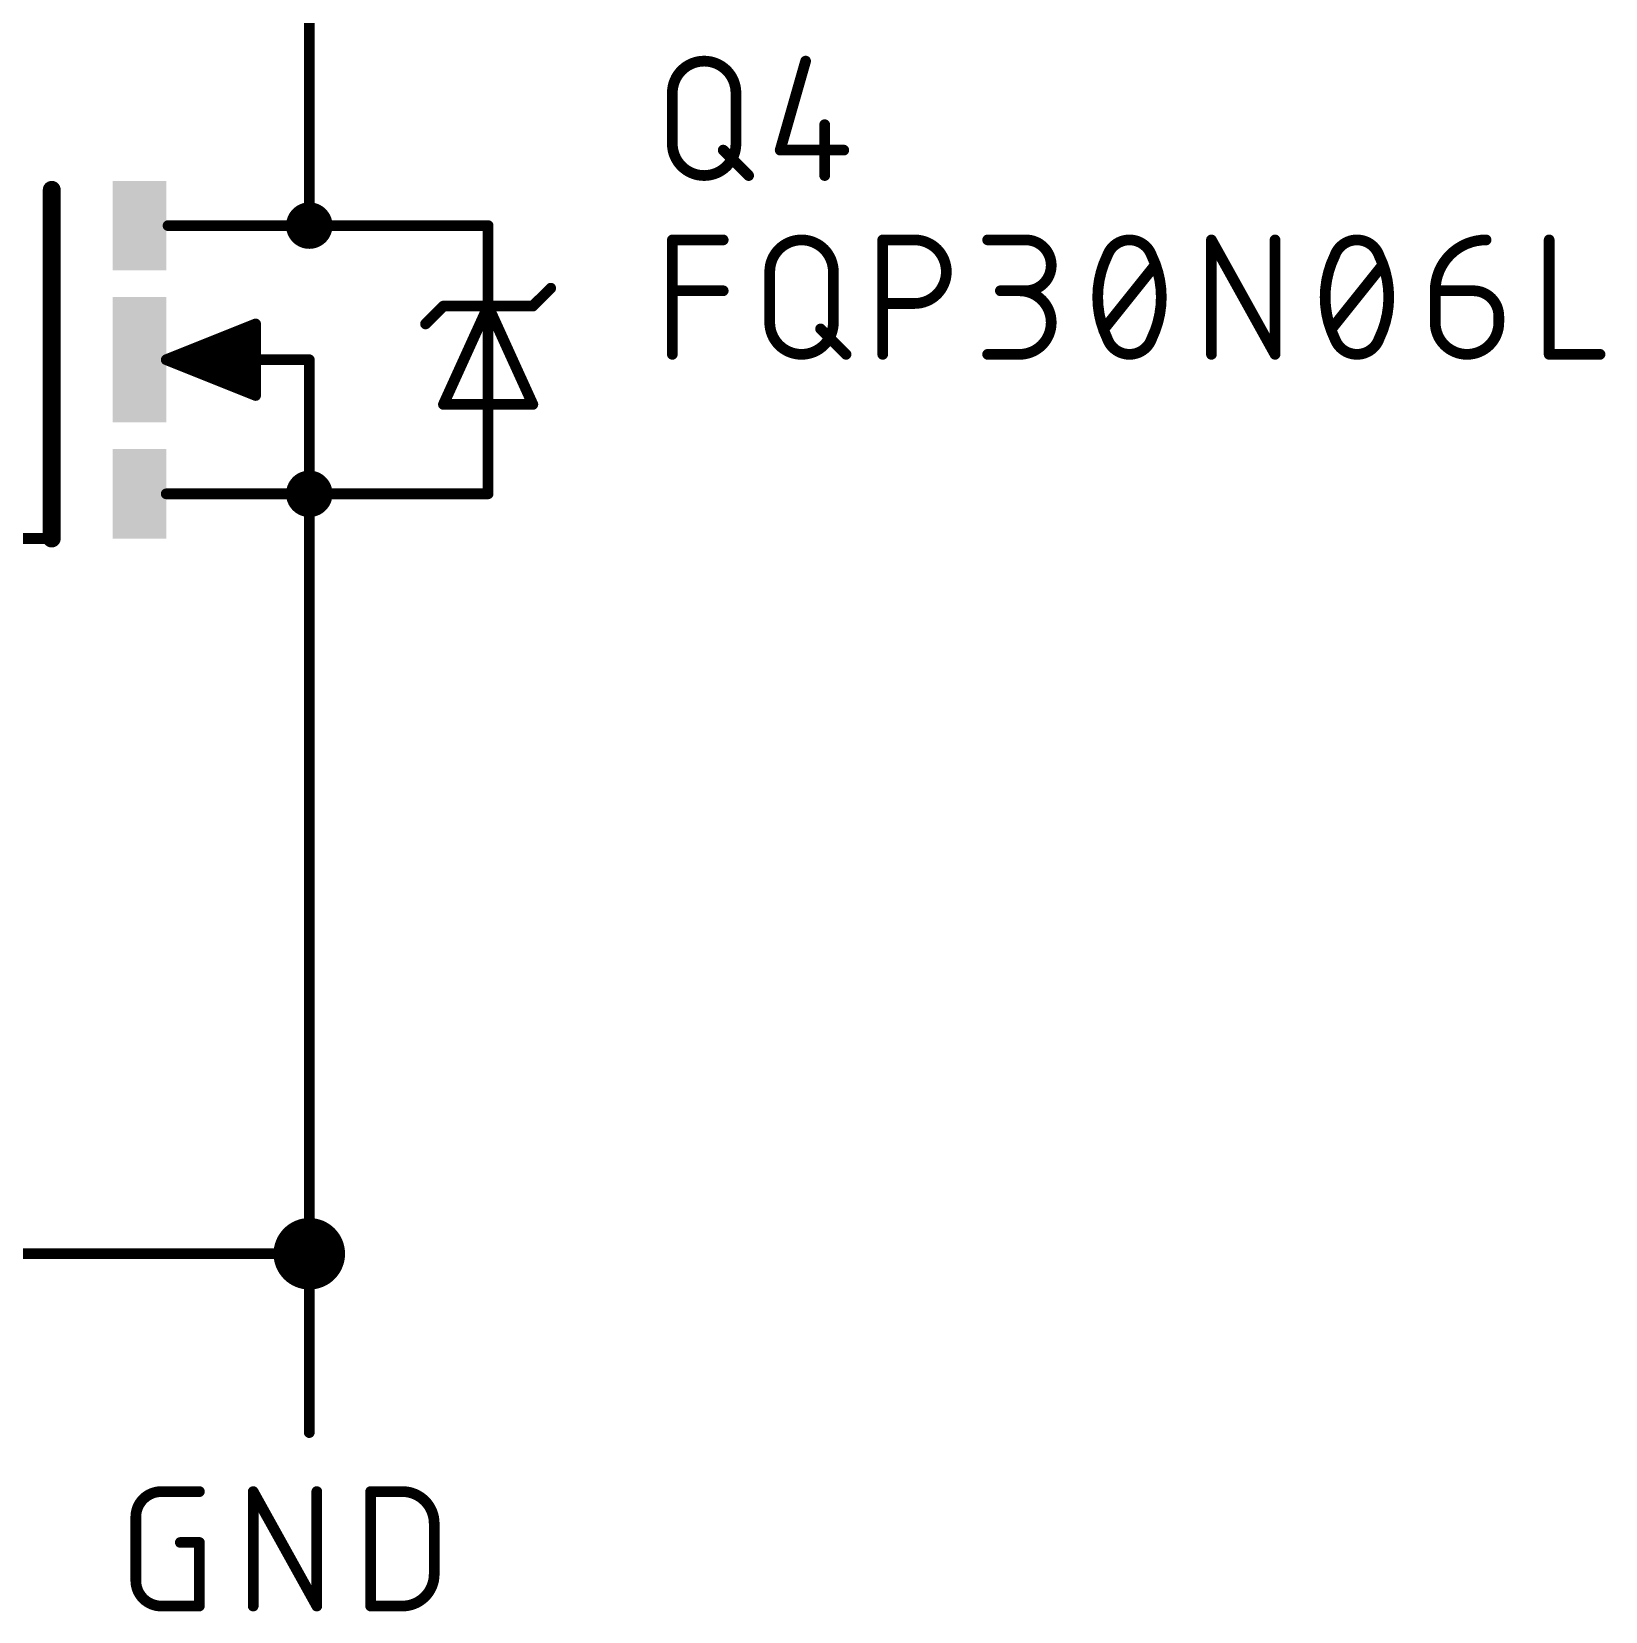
# Model space of a CAD drawing. Extents: x 13 to 226, y 41 to 152.
# Drawn here: x 143.38 to 165.73, y 53.34 to 75.78 of the extents above; entities that cross this region are included whole.
import ezdxf

# ---------------------------------------------------------------- set-up
doc = ezdxf.new("R2010")
doc.units = 0
for name, color, linetype in [('91', 122, 'CONTINUOUS'), ('94', 12, 'CONTINUOUS'), ('95', 251, 'CONTINUOUS'), ('96', 251, 'CONTINUOUS')]:
    doc.layers.add(name, color=color, linetype=linetype)

# ---------------------------------------------------------------- blocks, each defined once
blk = doc.blocks.new('RECT')
blk.add_solid([(-0.5, -0.5), (0.5, -0.5), (-0.5, 0.5), (0.5, 0.5)])

msp = doc.modelspace()

# ---------------------------------------------------------------- linework, layer by layer
at = {"layer": '91', "const_width": 0.1524}
for points in [[(147.32, 66.04), (147.32, 58.42)], [(147.32, 58.42), (129.54, 58.42)], [(147.32, 58.42), (147.32, 55.88)]]:
    msp.add_lwpolyline(points, dxfattribs=at)
at = {"layer": '91'}
for points, const_width in [([(147.3581, 66.04, 1), (147.2819, 66.04)], 0.0762), ([(147.32, 58.166, 1), (147.32, 58.674, 1), (147.32, 58.166)], 0.508), ([(147.3581, 58.42, 1), (147.2819, 58.42)], 0.0762), ([(147.2819, 58.42, 1), (147.3581, 58.42)], 0.0762), ([(147.32, 58.3819, 1), (147.32, 58.4581)], 0.0762), ([(147.2819, 55.88, 1), (147.3581, 55.88)], 0.0762)]:
    msp.add_lwpolyline(points, format="xyb", dxfattribs=dict(at, const_width=const_width))
at = {"layer": '94'}
for points, const_width in [([(147.32, 76.2), (147.32, 73.66)], 0.1524), ([(143.6624, 73.533), (143.6624, 68.58)], 0.254), ([(147.32, 73.66), (147.32, 73.025)], 0.1524), ([(147.32, 73.025), (145.3134, 73.025)], 0.1524), ([(147.32, 73.025), (149.86, 73.025)], 0.1524), ([(149.86, 73.025), (149.86, 71.882)], 0.1524), ([(150.495, 71.882), (150.749, 72.136)], 0.1524), ([(149.225, 71.882), (148.971, 71.628)], 0.1524), ([(149.86, 71.882), (149.225, 70.485)], 0.1524), ([(149.225, 71.882), (149.86, 71.882)], 0.1524), ([(149.86, 71.882), (149.86, 69.215)], 0.1524), ([(150.495, 70.485), (149.86, 71.882)], 0.1524), ([(149.86, 71.882), (150.495, 71.882)], 0.1524), ([(146.558, 71.628), (145.288, 71.12)], 0.1524), ([(146.558, 70.612), (146.558, 71.628)], 0.1524), ([(146.431, 71.374), (145.542, 71.12)], 0.3048), ([(145.288, 71.12), (146.558, 70.612)], 0.1524), ([(145.542, 71.12), (146.431, 70.866)], 0.3048), ([(146.431, 71.12), (146.177, 71.12)], 0.3048), ([(146.431, 70.866), (146.431, 71.12)], 0.3048), ([(146.431, 71.12), (147.32, 71.12)], 0.1524), ([(147.32, 71.12), (147.32, 69.215)], 0.1524), ([(149.225, 70.485), (150.495, 70.485)], 0.1524), ([(145.288, 69.215), (147.32, 69.215)], 0.1524), ([(149.86, 69.215), (147.32, 69.215)], 0.1524), ([(147.32, 69.215), (147.32, 68.58)], 0.1524), ([(143.6624, 68.58), (142.24, 68.58)], 0.1524), ([(147.32, 66.04), (147.32, 68.58)], 0.1524)]:
    msp.add_lwpolyline(points, dxfattribs=dict(at, const_width=const_width))
for points, const_width in [([(143.7259, 73.533, 1), (143.5989, 73.533)], 0.127), ([(147.3581, 73.66, 1), (147.2819, 73.66)], 0.0762), ([(147.2819, 73.66, 1), (147.3581, 73.66)], 0.0762), ([(147.32, 72.898, 1), (147.32, 73.152, 1), (147.32, 72.898)], 0.4064), ([(145.3134, 73.0631, 1), (145.3134, 72.9869)], 0.0762), ([(147.32, 73.0631, 1), (147.32, 72.9869)], 0.0762), ([(147.2819, 73.025, 1), (147.3581, 73.025)], 0.0762), ([(147.32, 72.9869, 1), (147.32, 73.0631)], 0.0762), ([(149.8981, 73.025, 1), (149.8219, 73.025)], 0.0762), ([(149.86, 72.9869, 1), (149.86, 73.0631)], 0.0762), ([(150.7759, 72.1091, 1), (150.7221, 72.1629)], 0.0762), ([(149.225, 71.9201, 1), (149.225, 71.8439)], 0.0762), ([(149.2519, 71.8551, 1), (149.1981, 71.9089)], 0.0762), ([(149.8981, 71.882, 1), (149.8219, 71.882)], 0.0762), ([(149.8947, 71.8978, 1), (149.8253, 71.8662)], 0.0762), ([(149.86, 71.9201, 1), (149.86, 71.8439)], 0.0762), ([(149.8219, 71.882, 1), (149.8981, 71.882)], 0.0762), ([(149.8947, 71.8662, 1), (149.8253, 71.8978)], 0.0762), ([(149.86, 71.8439, 1), (149.86, 71.9201)], 0.0762), ([(150.4681, 71.9089, 1), (150.5219, 71.8551)], 0.0762), ([(150.495, 71.8439, 1), (150.495, 71.9201)], 0.0762), ([(146.5961, 71.628, 1), (146.5199, 71.628)], 0.0762), ([(146.5721, 71.5926, 1), (146.5439, 71.6634)], 0.0762), ([(148.9441, 71.6549, 1), (148.9979, 71.6011)], 0.0762), ([(146.4519, 71.3007, 1), (146.4101, 71.4473)], 0.1524), ([(145.3021, 71.1554, 1), (145.2739, 71.0846)], 0.0762), ([(145.2739, 71.1554, 1), (145.3021, 71.0846)], 0.0762), ([(145.5629, 71.1933, 1), (145.5211, 71.0467)], 0.1524), ([(145.5211, 71.1933, 1), (145.5629, 71.0467)], 0.1524), ([(146.177, 71.1962, 1), (146.177, 71.0438)], 0.1524), ([(146.5072, 71.12, 1), (146.3548, 71.12)], 0.1524), ([(146.431, 71.0438, 1), (146.431, 71.1962)], 0.1524), ([(146.431, 71.1581, 1), (146.431, 71.0819)], 0.0762), ([(147.3581, 71.12, 1), (147.2819, 71.12)], 0.0762), ([(147.32, 71.0819, 1), (147.32, 71.1581)], 0.0762), ([(146.3548, 70.866, 1), (146.5072, 70.866)], 0.1524), ([(146.4101, 70.7927, 1), (146.4519, 70.9393)], 0.1524), ([(146.5199, 70.612, 1), (146.5961, 70.612)], 0.0762), ([(146.5439, 70.5766, 1), (146.5721, 70.6474)], 0.0762), ([(149.225, 70.5231, 1), (149.225, 70.4469)], 0.0762), ([(149.1903, 70.5008, 1), (149.2597, 70.4692)], 0.0762), ([(150.4603, 70.4692, 1), (150.5297, 70.5008)], 0.0762), ([(150.495, 70.4469, 1), (150.495, 70.5231)], 0.0762), ([(147.32, 69.088, 1), (147.32, 69.342, 1), (147.32, 69.088)], 0.4064), ([(145.288, 69.2531, 1), (145.288, 69.1769)], 0.0762), ([(147.32, 69.2531, 1), (147.32, 69.1769)], 0.0762), ([(147.3581, 69.215, 1), (147.2819, 69.215)], 0.0762), ([(147.2819, 69.215, 1), (147.3581, 69.215)], 0.0762), ([(147.32, 69.1769, 1), (147.32, 69.2531)], 0.0762), ([(149.8219, 69.215, 1), (149.8981, 69.215)], 0.0762), ([(149.86, 69.1769, 1), (149.86, 69.2531)], 0.0762), ([(143.5989, 68.58, 1), (143.7259, 68.58)], 0.127), ([(143.6624, 68.5419, 1), (143.6624, 68.6181)], 0.0762), ([(147.3581, 68.58, 1), (147.2819, 68.58)], 0.0762), ([(147.2819, 68.58, 1), (147.3581, 68.58)], 0.0762), ([(147.2819, 66.04, 1), (147.3581, 66.04)], 0.0762)]:
    msp.add_lwpolyline(points, format="xyb", dxfattribs=dict(at, const_width=const_width))
at = {"layer": '95'}
for points, const_width in [([(153.3793, 74.9102, 1), (152.4762, 74.9102)], 0.1524), ([(154.4057, 75.3513, 1), (154.3324, 75.3723)], 0.0762), ([(152.5143, 74.9102, 1), (152.4381, 74.9102)], 0.0762), ([(153.4174, 74.9102, 1), (153.3412, 74.9102)], 0.0762), ([(152.4381, 74.9102, 1), (152.5143, 74.9102)], 0.0762), ([(153.3412, 74.9102, 1), (153.4174, 74.9102)], 0.0762), ([(154.6781, 74.4587, 1), (154.6019, 74.4587)], 0.0762), ([(152.4762, 74.1878, 1), (153.3793, 74.1878)], 0.1524), ([(152.5143, 74.1878, 1), (152.4381, 74.1878)], 0.0762), ([(152.4381, 74.1878, 1), (152.5143, 74.1878)], 0.0762), ([(153.2256, 74.1244, 1), (153.1717, 74.0705)], 0.0762), ([(153.4174, 74.1878, 1), (153.3412, 74.1878)], 0.0762), ([(153.3412, 74.1878, 1), (153.4174, 74.1878)], 0.0762), ([(154.0078, 74.1355, 1), (154.0078, 74.0593)], 0.0762), ([(153.9712, 74.1079, 1), (154.0444, 74.087)], 0.0762), ([(154.9109, 74.0593, 1), (154.9109, 74.1355)], 0.0762), ([(153.533, 73.7093, 1), (153.5869, 73.7631)], 0.0762), ([(154.6019, 73.7362, 1), (154.6781, 73.7362)], 0.0762), ([(145.2174, 55.0418, 0.4142), (144.8562, 54.6806)], 0.1524), ([(145.2174, 55.0799, 1), (145.2174, 55.0037)], 0.0762), ([(145.2174, 55.0037, 1), (145.2174, 55.0799)], 0.0762), ([(145.7593, 55.0037, 1), (145.7593, 55.0799)], 0.0762), ([(146.5616, 55.0418, 1), (146.4854, 55.0418)], 0.0762), ([(146.5568, 55.0603, 1), (146.4902, 55.0233)], 0.0762), ([(147.4647, 55.0418, 1), (147.3885, 55.0418)], 0.0762), ([(148.229, 55.0418, 1), (148.1528, 55.0418)], 0.0762), ([(148.1909, 55.0799, 1), (148.1909, 55.0037)], 0.0762), ([(149.094, 54.5902, 0.4142), (148.6424, 55.0418)], 0.1524), ([(148.6424, 55.0799, 1), (148.6424, 55.0037)], 0.0762), ([(148.6424, 55.0037, 1), (148.6424, 55.0799)], 0.0762), ([(144.8943, 54.6806, 1), (144.8181, 54.6806)], 0.0762), ([(144.8181, 54.6806, 1), (144.8943, 54.6806)], 0.0762), ([(149.1321, 54.5902, 1), (149.0559, 54.5902)], 0.0762), ([(149.0559, 54.5902, 1), (149.1321, 54.5902)], 0.0762), ([(145.4884, 54.3574, 1), (145.4884, 54.2812)], 0.0762), ([(145.7974, 54.3193, 1), (145.7212, 54.3193)], 0.0762), ([(145.7593, 54.2812, 1), (145.7593, 54.3574)], 0.0762), ([(148.6424, 53.4162, 0.4142), (149.094, 53.8678)], 0.1524), ([(149.1321, 53.8678, 1), (149.0559, 53.8678)], 0.0762), ([(149.0559, 53.8678, 1), (149.1321, 53.8678)], 0.0762), ([(144.8562, 53.7774, 0.4142), (145.2174, 53.4162)], 0.1524), ([(144.8943, 53.7774, 1), (144.8181, 53.7774)], 0.0762), ([(144.8181, 53.7774, 1), (144.8943, 53.7774)], 0.0762), ([(145.2174, 53.4543, 1), (145.2174, 53.3781)], 0.0762), ([(145.2174, 53.3781, 1), (145.2174, 53.4543)], 0.0762), ([(145.7212, 53.4162, 1), (145.7974, 53.4162)], 0.0762), ([(145.7593, 53.3781, 1), (145.7593, 53.4543)], 0.0762), ([(146.4854, 53.4162, 1), (146.5616, 53.4162)], 0.0762), ([(147.3885, 53.4162, 1), (147.4647, 53.4162)], 0.0762), ([(147.3933, 53.3977, 1), (147.4599, 53.4347)], 0.0762), ([(148.1909, 53.4543, 1), (148.1909, 53.3781)], 0.0762), ([(148.1528, 53.4162, 1), (148.229, 53.4162)], 0.0762), ([(148.6424, 53.4543, 1), (148.6424, 53.3781)], 0.0762), ([(148.6424, 53.3781, 1), (148.6424, 53.4543)], 0.0762)]:
    msp.add_lwpolyline(points, format="xyb", dxfattribs=dict(at, const_width=const_width))
at = {"layer": '95', "const_width": 0.1524}
for points in [[(154.369, 75.3618), (154.0078, 74.0974)], [(152.4762, 74.1878), (152.4762, 74.9102)], [(153.3793, 74.9102), (153.3793, 74.1878)], [(154.64, 74.4587), (154.64, 73.7362)], [(153.1987, 74.0974), (153.5599, 73.7362)], [(154.0078, 74.0974), (154.9109, 74.0974)], [(145.2174, 55.0418), (145.7593, 55.0418)], [(146.5235, 53.4162), (146.5235, 55.0418)], [(146.5235, 55.0418), (147.4266, 53.4162)], [(147.4266, 53.4162), (147.4266, 55.0418)], [(148.1909, 53.4162), (148.1909, 55.0418)], [(148.1909, 55.0418), (148.6424, 55.0418)], [(144.8562, 53.7774), (144.8562, 54.6806)], [(149.094, 54.5902), (149.094, 53.8678)], [(145.4884, 54.3193), (145.7593, 54.3193)], [(145.7593, 54.3193), (145.7593, 53.4162)], [(145.7593, 53.4162), (145.2174, 53.4162)], [(148.6424, 53.4162), (148.1909, 53.4162)]]:
    msp.add_lwpolyline(points, dxfattribs=at)
at = {"layer": '96', "const_width": 0.1524}
for points in [[(152.4762, 71.1962), (152.4762, 72.8218)], [(152.4762, 72.8218), (153.1987, 72.8218)], [(155.4643, 71.1962), (155.4643, 72.8218)], [(155.4643, 72.8218), (155.9158, 72.8218)], [(156.9542, 72.8218), (157.496, 72.8218)], [(160.1325, 71.1962), (160.1325, 72.8218)], [(160.1325, 72.8218), (161.0356, 71.1962)], [(161.0356, 71.1962), (161.0356, 72.8218)], [(164.9291, 72.8218), (164.9291, 71.1962)], [(158.6076, 71.5574), (159.3301, 72.4606)], [(161.8381, 71.5574), (162.5606, 72.4606)], [(153.8595, 71.6478), (153.8595, 72.3702)], [(154.7626, 72.3702), (154.7626, 71.6478)], [(152.4762, 72.0993), (153.1987, 72.0993)], [(157.496, 72.0993), (157.1348, 72.0993)], [(163.3109, 72.0993), (163.8527, 72.0993)], [(163.3109, 71.6478), (163.3109, 72.0993)], [(155.9158, 71.9187), (155.4643, 71.9187)], [(164.214, 71.7381), (164.214, 71.6478)], [(154.5819, 71.5574), (154.9432, 71.1962)], [(156.9542, 71.1962), (157.4057, 71.1962)], [(164.9291, 71.1962), (165.6516, 71.1962)]]:
    msp.add_lwpolyline(points, dxfattribs=at)
at = {"layer": '96'}
for points, const_width in [([(152.5143, 72.8218, 1), (152.4381, 72.8218)], 0.0762), ([(152.4762, 72.8599, 1), (152.4762, 72.7837)], 0.0762), ([(153.1987, 72.7837, 1), (153.1987, 72.8599)], 0.0762), ([(154.7626, 72.3702, 1), (153.8595, 72.3702)], 0.1524), ([(155.5024, 72.8218, 1), (155.4262, 72.8218)], 0.0762), ([(155.4643, 72.8599, 1), (155.4643, 72.7837)], 0.0762), ([(155.9158, 71.9187, 1), (155.9158, 72.8218)], 0.1524), ([(155.9158, 72.8599, 1), (155.9158, 72.7837)], 0.0762), ([(155.9158, 72.7837, 1), (155.9158, 72.8599)], 0.0762), ([(156.9542, 72.8599, 1), (156.9542, 72.7837)], 0.0762), ([(157.496, 72.0993, 1), (157.496, 72.8218)], 0.1524), ([(157.496, 72.8599, 1), (157.496, 72.7837)], 0.0762), ([(157.496, 72.7837, 1), (157.496, 72.8599)], 0.0762), ([(158.9689, 72.8218, 0.3205), (158.6528, 72.596)], 0.1524), ([(158.9688, 72.8599, 1), (158.9689, 72.7837)], 0.0762), ([(159.2849, 72.596, 0.3205), (158.9689, 72.8218)], 0.1524), ([(158.9689, 72.7837, 1), (158.9688, 72.8599)], 0.0762), ([(160.1706, 72.8218, 1), (160.0944, 72.8218)], 0.0762), ([(160.1658, 72.8403, 1), (160.0992, 72.8033)], 0.0762), ([(161.0737, 72.8218, 1), (160.9975, 72.8218)], 0.0762), ([(162.1993, 72.8218, 0.3205), (161.8832, 72.596)], 0.1524), ([(162.5154, 72.596, 0.3205), (162.1993, 72.8218)], 0.1524), ([(162.1993, 72.8599, 1), (162.1993, 72.7837)], 0.0762), ([(162.1993, 72.7837, 1), (162.1993, 72.8599)], 0.0762), ([(164.0334, 72.8218, 0.4142), (163.3109, 72.0993)], 0.1524), ([(164.0334, 72.7837, 1), (164.0334, 72.8599)], 0.0762), ([(164.9672, 72.8218, 1), (164.891, 72.8218)], 0.0762), ([(158.6528, 72.596, 0.1139), (158.5173, 72.009)], 0.1524), ([(158.6167, 72.6084, 1), (158.6888, 72.5837)], 0.0762), ([(158.687, 72.5793, 1), (158.6185, 72.6127)], 0.0762), ([(159.4204, 72.009, 0.1139), (159.2849, 72.596)], 0.1524), ([(159.3192, 72.6127, 1), (159.2507, 72.5793)], 0.0762), ([(159.2489, 72.5837, 1), (159.321, 72.6084)], 0.0762), ([(159.3598, 72.4368, 1), (159.3003, 72.4844)], 0.0762), ([(161.8832, 72.596, 0.1139), (161.7478, 72.009)], 0.1524), ([(161.8472, 72.6084, 1), (161.9193, 72.5837)], 0.0762), ([(161.9175, 72.5793, 1), (161.849, 72.6127)], 0.0762), ([(162.5496, 72.6127, 1), (162.4811, 72.5793)], 0.0762), ([(162.6509, 72.009, 0.1139), (162.5154, 72.596)], 0.1524), ([(162.4794, 72.5837, 1), (162.5514, 72.6084)], 0.0762), ([(162.5903, 72.4368, 1), (162.5308, 72.4844)], 0.0762), ([(153.8975, 72.3702, 1), (153.8214, 72.3702)], 0.0762), ([(153.8214, 72.3702, 1), (153.8975, 72.3702)], 0.0762), ([(154.8007, 72.3702, 1), (154.7245, 72.3702)], 0.0762), ([(154.7245, 72.3702, 1), (154.8007, 72.3702)], 0.0762), ([(152.4762, 72.1374, 1), (152.4762, 72.0612)], 0.0762), ([(153.1987, 72.0612, 1), (153.1987, 72.1374)], 0.0762), ([(157.1348, 72.1374, 1), (157.1348, 72.0612)], 0.0762), ([(157.4057, 71.1962, 1), (157.4057, 72.0993)], 0.1524), ([(157.4057, 72.1374, 1), (157.4057, 72.0612)], 0.0762), ([(157.496, 72.1374, 1), (157.496, 72.0612)], 0.0762), ([(157.496, 72.0612, 1), (157.496, 72.1374)], 0.0762), ([(158.5173, 72.009, 0.1139), (158.6528, 71.422)], 0.1524), ([(158.5554, 72.009, 1), (158.4792, 72.009)], 0.0762), ([(158.4792, 72.009, 1), (158.5554, 72.009)], 0.0762), ([(159.2849, 71.422, 0.1139), (159.4204, 72.009)], 0.1524), ([(159.4585, 72.009, 1), (159.3823, 72.009)], 0.0762), ([(159.3823, 72.009, 1), (159.4585, 72.009)], 0.0762), ([(161.7478, 72.009, 0.1139), (161.8832, 71.422)], 0.1524), ([(161.7859, 72.009, 1), (161.7097, 72.009)], 0.0762), ([(161.7097, 72.009, 1), (161.7859, 72.009)], 0.0762), ([(162.5154, 71.422, 0.1139), (162.6509, 72.009)], 0.1524), ([(162.689, 72.009, 1), (162.6128, 72.009)], 0.0762), ([(162.6128, 72.009, 1), (162.689, 72.009)], 0.0762), ([(163.3109, 72.1374, 1), (163.3109, 72.0612)], 0.0762), ([(163.349, 72.0993, 1), (163.2728, 72.0993)], 0.0762), ([(163.2728, 72.0993, 1), (163.349, 72.0993)], 0.0762), ([(164.214, 71.7381, 0.4142), (163.8527, 72.0993)], 0.1524), ([(163.8527, 72.1374, 1), (163.8527, 72.0612)], 0.0762), ([(163.8527, 72.0612, 1), (163.8527, 72.1374)], 0.0762), ([(155.4643, 71.9568, 1), (155.4643, 71.8806)], 0.0762), ([(155.9158, 71.9568, 1), (155.9158, 71.8806)], 0.0762), ([(155.9158, 71.8806, 1), (155.9158, 71.9568)], 0.0762), ([(164.2521, 71.7381, 1), (164.1759, 71.7381)], 0.0762), ([(153.8594, 71.6478, 1), (154.7626, 71.6478)], 0.1524), ([(153.8975, 71.6478, 1), (153.8213, 71.6478)], 0.0762), ([(153.8214, 71.6478, 1), (153.8975, 71.6478)], 0.0762), ([(154.6089, 71.5844, 1), (154.555, 71.5305)], 0.0762), ([(154.8007, 71.6478, 1), (154.7245, 71.6478)], 0.0762), ([(154.7245, 71.6478, 1), (154.8007, 71.6478)], 0.0762), ([(158.5779, 71.5812, 1), (158.6374, 71.5336)], 0.0762), ([(161.8083, 71.5812, 1), (161.8678, 71.5336)], 0.0762), ([(163.3109, 71.6478, 1), (164.214, 71.6478)], 0.1524), ([(163.349, 71.6478, 1), (163.2728, 71.6478)], 0.0762), ([(163.2728, 71.6478, 1), (163.349, 71.6478)], 0.0762), ([(164.1759, 71.7381, 1), (164.2521, 71.7381)], 0.0762), ([(164.2521, 71.6478, 1), (164.1759, 71.6478)], 0.0762), ([(164.1759, 71.6478, 1), (164.2521, 71.6478)], 0.0762), ([(158.6888, 71.4343, 1), (158.6167, 71.4096)], 0.0762), ([(158.6528, 71.422, 0.3205), (158.9689, 71.1962)], 0.1524), ([(158.6185, 71.4053, 1), (158.687, 71.4387)], 0.0762), ([(158.9689, 71.1962, 0.3205), (159.2849, 71.422)], 0.1524), ([(159.2507, 71.4387, 1), (159.3192, 71.4053)], 0.0762), ([(159.321, 71.4096, 1), (159.2489, 71.4343)], 0.0762), ([(161.8832, 71.422, 0.3205), (162.1993, 71.1962)], 0.1524), ([(161.9193, 71.4343, 1), (161.8472, 71.4096)], 0.0762), ([(161.849, 71.4053, 1), (161.9175, 71.4387)], 0.0762), ([(162.1993, 71.1962, 0.3205), (162.5154, 71.422)], 0.1524), ([(162.4811, 71.4387, 1), (162.5496, 71.4053)], 0.0762), ([(162.5514, 71.4096, 1), (162.4794, 71.4343)], 0.0762), ([(152.4381, 71.1962, 1), (152.5143, 71.1962)], 0.0762), ([(154.9162, 71.1693, 1), (154.9701, 71.2231)], 0.0762), ([(155.4262, 71.1962, 1), (155.5024, 71.1962)], 0.0762), ([(156.9542, 71.2343, 1), (156.9542, 71.1581)], 0.0762), ([(157.4057, 71.2343, 1), (157.4057, 71.1581)], 0.0762), ([(157.4057, 71.1581, 1), (157.4057, 71.2343)], 0.0762), ([(158.9689, 71.2343, 1), (158.9688, 71.1581)], 0.0762), ([(158.9689, 71.1581, 1), (158.9688, 71.2343)], 0.0762), ([(160.0944, 71.1962, 1), (160.1706, 71.1962)], 0.0762), ([(160.9975, 71.1962, 1), (161.0737, 71.1962)], 0.0762), ([(161.0023, 71.1777, 1), (161.0689, 71.2147)], 0.0762), ([(162.1993, 71.2343, 1), (162.1993, 71.1581)], 0.0762), ([(162.1993, 71.1581, 1), (162.1993, 71.2343)], 0.0762), ([(164.9291, 71.2343, 1), (164.9291, 71.1581)], 0.0762), ([(164.891, 71.1962, 1), (164.9672, 71.1962)], 0.0762), ([(165.6516, 71.1581, 1), (165.6516, 71.2343)], 0.0762)]:
    msp.add_lwpolyline(points, format="xyb", dxfattribs=dict(at, const_width=const_width))

# ---------------------------------------------------------------- block references
at = {"layer": '94', "xscale": 0.762}
for p, yscale in [((144.907, 73.025), 1.27), ((144.907, 71.12), 1.778), ((144.907, 69.215), 1.27)]:
    msp.add_blockref('RECT', p, dxfattribs=dict(at, yscale=yscale))

doc.saveas('drawing.dxf')
